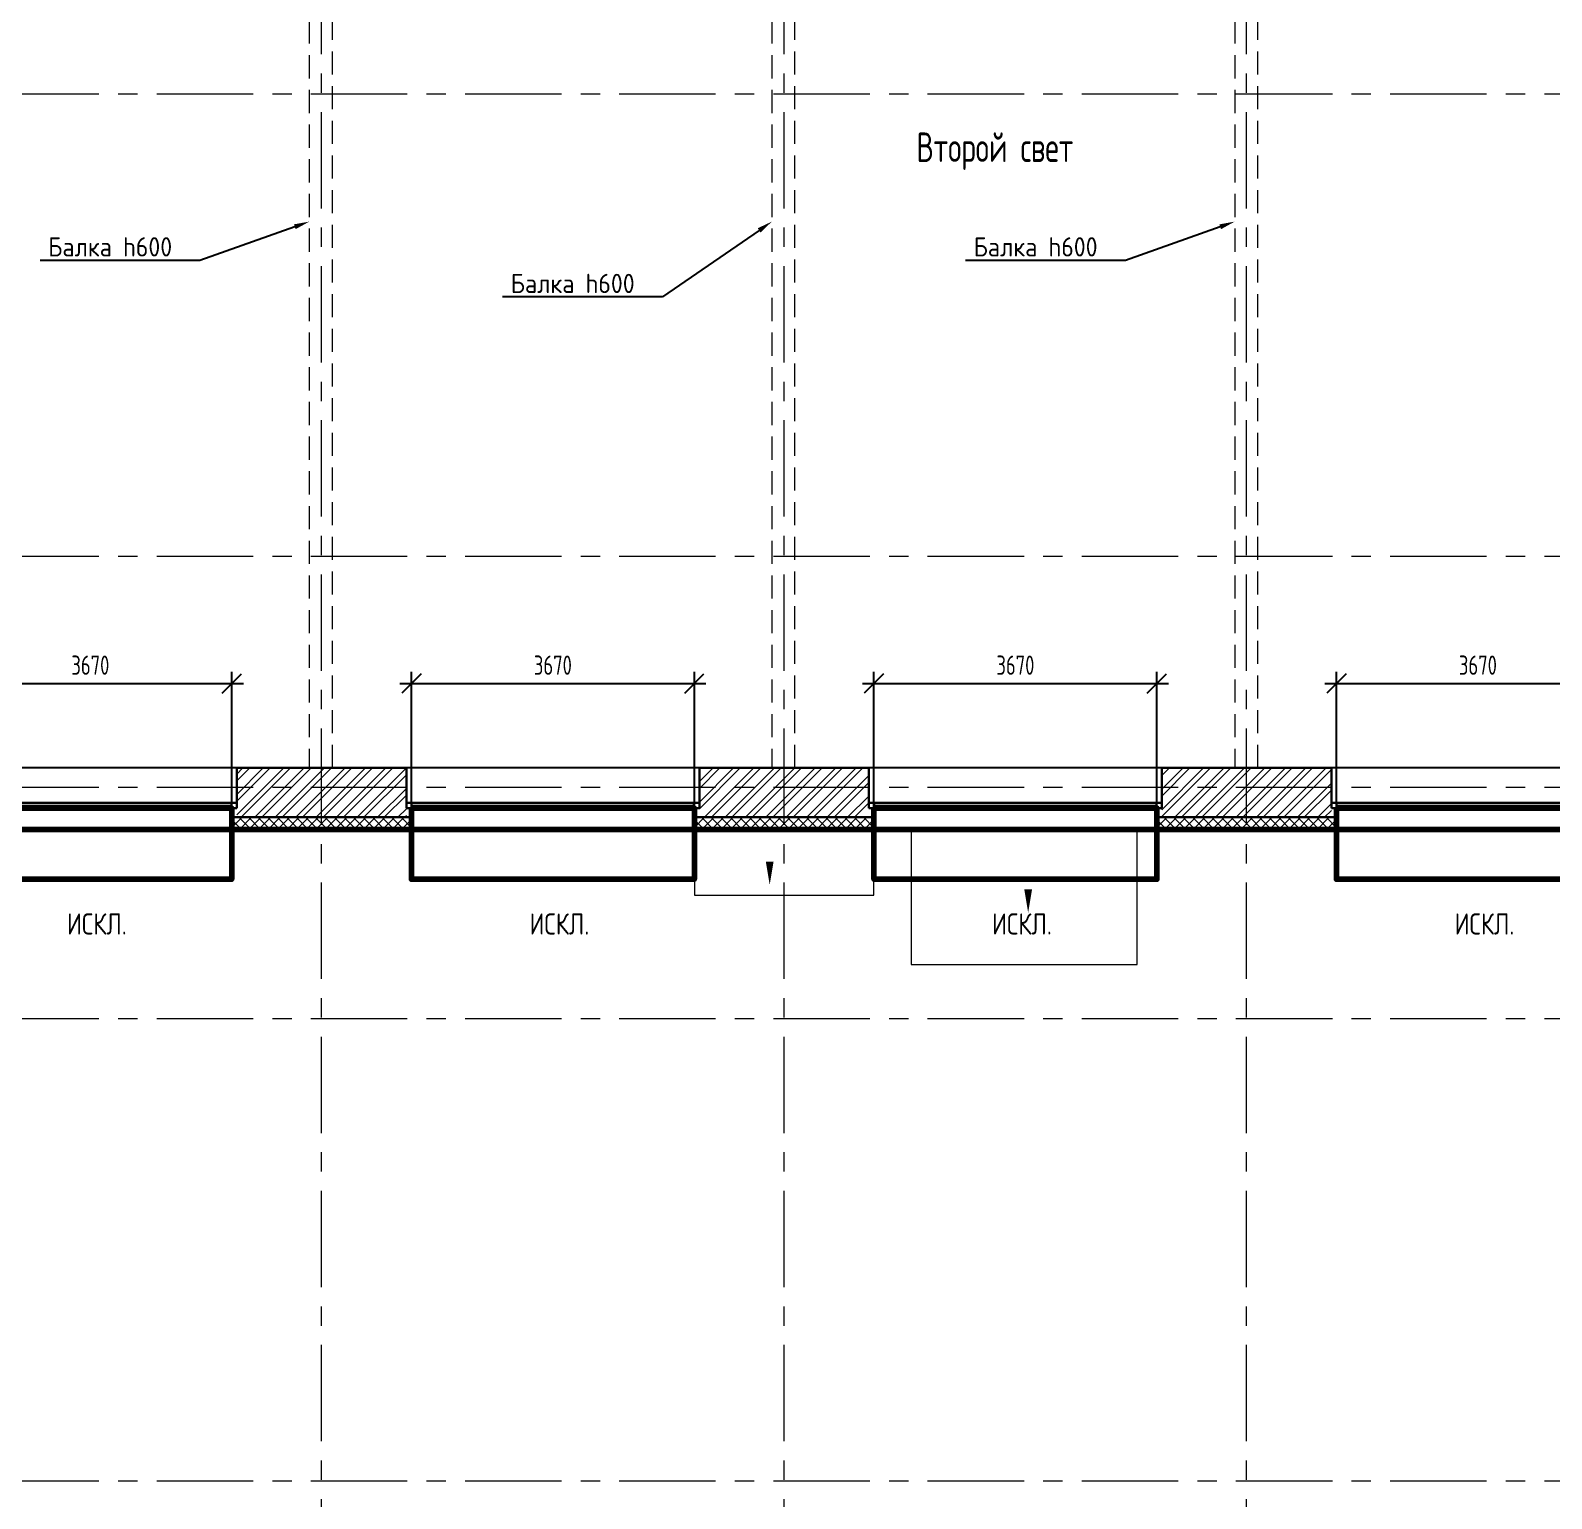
# Model space of a CAD drawing. Header units: millimetres. Extents: x -354900 to 8840672, y 0 to 292181.
# Drawn here: x -45068 to -25336, y 106369 to 125423 of the extents above; entities that cross this region are included whole.
import ezdxf
from ezdxf import colors
from ezdxf.entities.mleader import LeaderData, LeaderLine
from ezdxf.math import Vec2, Vec3

# ---------------------------------------------------------------- set-up
doc = ezdxf.new("R2010")
doc.units = ezdxf.units.MM
doc.header["$MEASUREMENT"] = 0
for name, pattern in [('ADSK_Скрыто', [6, 3, -3]), ('ADSK_Штрих_ш3 п1_5', [4.5, 3, -1.5]), ('CENTER', [2, 1.25, -0.25, 0.25, -0.25])]:
    doc.linetypes.add(name, pattern=pattern)
doc.layers.get('0').update_dxf_attribs({"color": 250, "lineweight": 9})
for name, color, linetype, lineweight in [('_Скрыто_', 7, 'ADSK_Скрыто', 9), ('АР_Навесной фасад', 5, 'Continuous', 5), ('АР_Окна', 4, 'Continuous', 0), ('АР_Оси', 193, 'Continuous', 9), ('АР_Оси размеры', 164, 'Continuous', 9), ('АР_Отметки', 250, 'Continuous', 15), ('АР_Размеры', 175, 'Continuous', 9), ('АР_Сущ Несущая стена', 202, 'Continuous', 30), ('АР_Утеплитель', 250, 'Continuous', 9), ('АР_Штриховка кирпич', 250, 'Continuous', 9), ('Маркировка ОКОН', 7, 'Continuous', 18)]:
    doc.layers.add(name, color=color, linetype=linetype, lineweight=lineweight)
doc.layers.add('АР_новое окно', color=160, linetype='Continuous')
doc.styles.add('ICOCPEUR', font='isocpeur.ttf')
doc.styles.add('ISOCPEUR', font='isocpeur.ttf', dxfattribs={"width": 0.7})
doc.styles.add('ISOCPEUR_2', font='isocpeur.ttf', dxfattribs={"width": 0.9, "height": 300})
doc.styles.add('PDF ISOCPEUR', font='isocpeur.ttf')
doc.styles.add('ГОСТ 2.304', font='isocpeur.ttf', dxfattribs={"width": 0.7})
doc.dimstyles.new('СПДС', dxfattribs={"dimscale": 100, "dimtxt": 2.5, "dimasz": 2.5, "dimexe": 1.5, "dimexo": 0, "dimgap": 1, "dimtad": 1, "dimdec": 0, "dimrnd": 1, "dimtxsty": 'ГОСТ 2.304', "dimblk": 'OBLIQUE', "dimcen": 2.5, "dimdle": 1.5, "dimadec": 0, "dimazin": 2, "dimtfac": 0.75, "dimtdec": 0, "dimtmove": 1, "dimatfit": 3, "dimfxl": 1, "dimtolj": 1, "dimarcsym": 1})
pattern_1 = [(45, (-1028675.4, 164426.86), (-132.58252, 132.58252), []), (45, (-1028587.02, 164426.86), (-132.58252, 132.58252), [])]

# ---------------------------------------------------------------- blocks, each defined once
blk = doc.blocks.new('*U78')
at = {"layer": 'АР_новое окно', "lineweight": 20}
for p, q in [((0, 3800), (-70, 3800)), ((0, 0), (-70, 0))]:
    blk.add_line(p, q, dxfattribs=at)
at = {"layer": 'АР_новое окно'}
for p, q in [((-70, 3800), (-70, 0)), ((-70, 0), (-70, 3800)), ((0, 3800), (0, 0)), ((0, 3730), (-70, 3730)), ((-35, 3730), (-35, 70)), ((0, 70), (-70, 70))]:
    blk.add_line(p, q, dxfattribs=at)
blk = doc.blocks.new('блок новое окно')
at = {"layer": 'АР_Навесной фасад', "ltscale": 100}
for points in [[(65, -640), (65, -800)], [(3735, -640), (3735, -800)]]:
    blk.add_lwpolyline(points, dxfattribs=at)
at = {"layer": 'АР_новое окно', "ltscale": 100}
for p, q in [((3800, 0), (0, 0)), ((3735, -521), (0, -521))]:
    blk.add_line(p, q, dxfattribs=at)
blk.add_lwpolyline([(65, -800), (3735, -800)], dxfattribs=at)
at = {"layer": 'АР_Сущ Несущая стена', "ltscale": 100}
for p, q in [((0, -521), (0, 0)), ((3800, -521), (3800, 0)), ((65, -521), (0, -521)), ((65, -521), (65, -640)), ((3800, -521), (3735, -521)), ((3735, -521), (3735, -640))]:
    blk.add_line(p, q, dxfattribs=at)
at = {"layer": 'АР_новое окно', "ltscale": 100, "xscale": -1, "rotation": 90}
blk.add_blockref('*U78', (3800, -521), dxfattribs=at)
blk = doc.blocks.new('_DotSmall')
at = {"color": 0, "linetype": 'ByBlock', "const_width": 0.5}
blk.add_lwpolyline([(-0.0625, 0, 1), (0.0625, 0, 1)], format="xyb", close=True, dxfattribs=at)
blk = doc.blocks.new('_Oblique')
at = {"color": 0, "linetype": 'ByBlock', "lineweight": -2}
blk.add_line((-0.5, -0.5), (0.5, 0.5), dxfattribs=at)
blk = doc.blocks.new('*D643')
at = {"layer": 'АР_Оси размеры', "color": 0, "lineweight": -2, "ltscale": 100, "transparency": 16777216}
for p, q in [((-46126, 114406), (-46126, 117098)), ((-42456, 114406), (-42456, 117098)), ((-46276, 116948), (-42306, 116948))]:
    blk.add_line(p, q, dxfattribs=at)
at = {"layer": 'АР_Оси размеры', "color": 0, "lineweight": -2, "ltscale": 100, "transparency": 16777216, "xscale": 250, "yscale": 250, "zscale": 250, "rotation": 180}
blk.add_blockref('_Oblique', (-46126, 116948), dxfattribs=at)
at = {"layer": 'АР_Оси размеры', "color": 0, "lineweight": -2, "ltscale": 100, "transparency": 16777216, "xscale": 250, "yscale": 250, "zscale": 250}
blk.add_blockref('_Oblique', (-42456, 116948), dxfattribs=at)
at = {"layer": 'АР_Оси размеры', "color": 0, "ltscale": 100, "transparency": 16777216, "insert": (-44291, 117185), "char_height": 250, "attachment_point": 5, "style": 'ГОСТ 2.304'}
blk.add_mtext('\\A1;3670', dxfattribs=at)
blk = doc.blocks.new('*D644')
at = {"layer": 'АР_Оси размеры', "color": 0, "lineweight": -2, "ltscale": 100, "transparency": 16777216}
for p, q in [((-40126, 114406), (-40126, 117098)), ((-36456, 114406), (-36456, 117098)), ((-40276, 116948), (-36306, 116948))]:
    blk.add_line(p, q, dxfattribs=at)
at = {"layer": 'АР_Оси размеры', "color": 0, "lineweight": -2, "ltscale": 100, "transparency": 16777216, "xscale": 250, "yscale": 250, "zscale": 250, "rotation": 180}
blk.add_blockref('_Oblique', (-40126, 116948), dxfattribs=at)
at = {"layer": 'АР_Оси размеры', "color": 0, "lineweight": -2, "ltscale": 100, "transparency": 16777216, "xscale": 250, "yscale": 250, "zscale": 250}
blk.add_blockref('_Oblique', (-36456, 116948), dxfattribs=at)
at = {"layer": 'АР_Оси размеры', "color": 0, "ltscale": 100, "transparency": 16777216, "insert": (-38291, 117185), "char_height": 250, "attachment_point": 5, "style": 'ГОСТ 2.304'}
blk.add_mtext('\\A1;3670', dxfattribs=at)
blk = doc.blocks.new('*D645')
at = {"layer": 'АР_Оси размеры', "color": 0, "lineweight": -2, "ltscale": 100, "transparency": 16777216}
for p, q in [((-34126, 114406), (-34126, 117098)), ((-30456, 114406), (-30456, 117098)), ((-34276, 116948), (-30306, 116948))]:
    blk.add_line(p, q, dxfattribs=at)
at = {"layer": 'АР_Оси размеры', "color": 0, "lineweight": -2, "ltscale": 100, "transparency": 16777216, "xscale": 250, "yscale": 250, "zscale": 250, "rotation": 180}
blk.add_blockref('_Oblique', (-34126, 116948), dxfattribs=at)
at = {"layer": 'АР_Оси размеры', "color": 0, "lineweight": -2, "ltscale": 100, "transparency": 16777216, "xscale": 250, "yscale": 250, "zscale": 250}
blk.add_blockref('_Oblique', (-30456, 116948), dxfattribs=at)
at = {"layer": 'АР_Оси размеры', "color": 0, "ltscale": 100, "transparency": 16777216, "insert": (-32291, 117185), "char_height": 250, "attachment_point": 5, "style": 'ГОСТ 2.304'}
blk.add_mtext('\\A1;3670', dxfattribs=at)
blk = doc.blocks.new('*D646')
at = {"layer": 'АР_Оси размеры', "color": 0, "lineweight": -2, "ltscale": 100, "transparency": 16777216}
for p, q in [((-28126, 114406), (-28126, 117098)), ((-24456, 114406), (-24456, 117098)), ((-28276, 116948), (-24306, 116948))]:
    blk.add_line(p, q, dxfattribs=at)
at = {"layer": 'АР_Оси размеры', "color": 0, "lineweight": -2, "ltscale": 100, "transparency": 16777216, "xscale": 250, "yscale": 250, "zscale": 250, "rotation": 180}
blk.add_blockref('_Oblique', (-28126, 116948), dxfattribs=at)
at = {"layer": 'АР_Оси размеры', "color": 0, "lineweight": -2, "ltscale": 100, "transparency": 16777216, "xscale": 250, "yscale": 250, "zscale": 250}
blk.add_blockref('_Oblique', (-24456, 116948), dxfattribs=at)
at = {"layer": 'АР_Оси размеры', "color": 0, "ltscale": 100, "transparency": 16777216, "insert": (-26291, 117185), "char_height": 250, "attachment_point": 5, "style": 'ГОСТ 2.304'}
blk.add_mtext('\\A1;3670', dxfattribs=at)

msp = doc.modelspace()

# ---------------------------------------------------------------- hatches: boundary and pattern name
at = {"layer": 'АР_Утеплитель', "ltscale": 100}
h = msp.add_hatch(dxfattribs=at)
h.set_pattern_fill('ANSI37', color=256, scale=700)
h.set_pattern_definition([(45, (-1018495.73, 163882.83), (-61.871843, 61.871843), []), (135, (-1018495.73, 163882.83), (-61.871843, -61.871843), [])])
h.paths.add_polyline_path([(-40125.8, 115210.7), (-42455.8, 115210.7), (-42455.8, 115060.7), (-40125.8, 115060.7)])
h = msp.add_hatch(dxfattribs=at)
h.set_pattern_fill('ANSI37', color=256, scale=700)
h.set_pattern_definition([(45, (-1012495.73, 163882.83), (-61.871843, 61.871843), []), (135, (-1012495.73, 163882.83), (-61.871843, -61.871843), [])])
h.paths.add_polyline_path([(-34125.8, 115210.7), (-36455.8, 115210.7), (-36455.8, 115060.7), (-34125.8, 115060.7)])
h = msp.add_hatch(dxfattribs=at)
h.set_pattern_fill('ANSI37', color=256, scale=700)
h.set_pattern_definition([(45, (-1006495.73, 163882.83), (-61.871843, 61.871843), []), (135, (-1006495.73, 163882.83), (-61.871843, -61.871843), [])])
h.paths.add_polyline_path([(-28125.8, 115210.7), (-30455.8, 115210.7), (-30455.8, 115060.7), (-28125.8, 115060.7)])
at = {"layer": 'АР_Штриховка кирпич', "ltscale": 100}
h = msp.add_hatch(dxfattribs=at)
h.set_pattern_fill('ANSI32', color=256, scale=500)
h.set_pattern_definition(pattern_1)
h.paths.add_polyline_path([(-40190.8, 115850.7), (-42390.8, 115850.7), (-42390.8, 115210.7), (-40190.8, 115210.7)])
h = msp.add_hatch(dxfattribs=at)
h.set_pattern_fill('ANSI32', color=256, scale=500)
h.set_pattern_definition(pattern_1)
h.paths.add_polyline_path([(-34190.8, 115850.7), (-36390.8, 115850.7), (-36390.8, 115210.7), (-34190.8, 115210.7)])
h = msp.add_hatch(dxfattribs=at)
h.set_pattern_fill('ANSI32', color=256, scale=500)
h.set_pattern_definition(pattern_1)
h.paths.add_polyline_path([(-28190.8, 115850.7), (-30390.8, 115850.7), (-30390.8, 115210.7), (-28190.8, 115210.7)])

# ---------------------------------------------------------------- linework, layer by layer
at = {"linetype": 'Continuous'}
for points in [[(-35478.6, 114963.1, 0, 0, 0), (-35478.6, 114334.1, 0, 100, 0), (-35478.6, 114634.1, 100, 100, 0)], [(-32125.5, 114604, 0, 0, 0), (-32125.5, 113975, 0, 100, 0), (-32125.5, 114275, 100, 100, 0)]]:
    msp.add_lwpolyline(points, format="xyseb", dxfattribs=at)
at = {"layer": '_Скрыто_', "color": 3, "linetype": 'ADSK_Штрих_ш3 п1_5', "lineweight": 13, "ltscale": 100}
for points in [[(-41450.8, 127350.7), (-41450.8, 115850.7), (-41150.8, 115850.7), (-41150.8, 127350.7)], [(-35450.8, 127350.7), (-35450.8, 115850.7), (-35150.8, 115850.7), (-35150.8, 127350.7)], [(-29445.8, 127350.7), (-29445.8, 115850.7), (-29145.8, 115850.7), (-29145.8, 127350.7)]]:
    msp.add_lwpolyline(points, close=True, dxfattribs=at)
at = {"layer": 'АР_Навесной фасад', "ltscale": 100}
for p, q in [((-42455.8, 115060.7), (-40125.8, 115060.7)), ((-42455.8, 115050.7), (-40125.8, 115050.7)), ((-36455.8, 115060.7), (-34125.8, 115060.7)), ((-36455.8, 115050.7), (-34125.8, 115050.7)), ((-30455.8, 115060.7), (-28125.8, 115060.7)), ((-30455.8, 115050.7), (-28125.8, 115050.7))]:
    msp.add_line(p, q, dxfattribs=at)
at = {"layer": 'АР_Оси', "linetype": 'CENTER', "ltscale": 1000}
for p, q in [((-41295.8, 134363.2), (-41295.8, 78630.8)), ((-35295.8, 134363.2), (-35295.8, 78630.8)), ((-29295.8, 134363.2), (-29295.8, 78630.8)), ((-89429.5, 124600.7), (-6251.1, 124600.7)), ((-89429.5, 124600.7), (-6251.1, 124600.7)), ((-89429.5, 118600.7), (-6251.1, 118600.7)), ((-89429.5, 115600.7), (-6251.1, 115600.7)), ((-89429.5, 112600.7), (-6251.1, 112600.7)), ((-89429.5, 106600.7), (-6251.1, 106600.7))]:
    msp.add_line(p, q, dxfattribs=at)
at = {"layer": 'АР_Размеры', "color": 3, "lineweight": 200, "ltscale": 100}
msp.add_lwpolyline([(-71715.8, 127510.9), (-71715.8, 131020.7), (-61875.8, 131020.7), (-61875.8, 128020.7), (-53715.8, 128020.7), (-53715.8, 131530.7), (-45375.8, 131530.7), (-45375.8, 128020.7), (-45018.4, 128020.7), (-19365.8, 128020.7), (-19365.8, 118180.7), (-22875.8, 118180.7), (-22875.8, 115050.7), (-52416.4, 115050.7)], dxfattribs=at)
at = {"layer": 'АР_Размеры', "color": 2, "lineweight": 200, "ltscale": 100}
for points in [[(-46125.8, 115329.6), (-42455.8, 115329.6), (-42455.8, 114406), (-46125.8, 114406)], [(-40125.8, 115329.6), (-36455.8, 115329.6), (-36455.8, 114406), (-40125.8, 114406)], [(-34125.8, 115329.6), (-30455.8, 115329.6), (-30455.8, 114406), (-34125.8, 114406)], [(-28125.8, 115329.6), (-24455.8, 115329.6), (-24455.8, 114406), (-28125.8, 114406)]]:
    msp.add_lwpolyline(points, close=True, dxfattribs=at)
at = {"layer": 'АР_Сущ Несущая стена', "ltscale": 100}
for p, q in [((-42390.8, 115850.7), (-40190.8, 115850.7)), ((-36390.8, 115850.7), (-34190.8, 115850.7)), ((-30390.8, 115850.7), (-28190.8, 115850.7)), ((-42455.8, 115210.7), (-40125.8, 115210.7)), ((-36455.8, 115210.7), (-34125.8, 115210.7)), ((-30455.8, 115210.7), (-28125.8, 115210.7))]:
    msp.add_line(p, q, dxfattribs=at)
at = {"layer": 'АР_Утеплитель', "ltscale": 0.25}
for points in [[(-36455.8, 115210.7), (-36455.8, 114202.3), (-34125.8, 114202.3), (-34125.8, 115210.7)], [(-33645, 115050.7), (-33645, 113300.7), (-30711.1, 113300.7), (-30711.1, 115050.7)]]:
    msp.add_lwpolyline(points, dxfattribs=at)

# ---------------------------------------------------------------- block references
for p in [(-46190.8, 115850.7), (-40190.8, 115850.7), (-34190.8, 115850.7), (-28190.8, 115850.7)]:
    msp.add_blockref('блок новое окно', p)

# ---------------------------------------------------------------- texts
at = {"layer": 'АР_Окна', "lineweight": 15, "ltscale": 100, "insert": (-32558, 124097.8), "char_height": 382.484, "width": 6446.94, "attachment_point": 2, "style": 'ICOCPEUR'}
msp.add_mtext('\\pt2700;{\\W0.7;Второй свет}', dxfattribs=at)
at = {"layer": 'Маркировка ОКОН', "color": 2, "lineweight": 0, "char_height": 275.423, "attachment_point": 9, "rotation": 359.99779, "style": 'PDF ISOCPEUR'}
for insert in [(-43818.2, 113688.5), (-37818.2, 113688.5), (-31818.2, 113688.5), (-25818.2, 113688.5)]:
    msp.add_mtext('{\\W0.8000;ИСКЛ.}', dxfattribs=dict(at, insert=insert))

# ---------------------------------------------------------------- dimensions: what is measured, and where the dimension line sits
at = {"layer": 'АР_Оси размеры', "color": 2, "ltscale": 100}
for base, p1, p2, picture, middle in [((-42455.8, 116947.5), (-46125.8, 114406), (-42455.8, 114406), '*D643', (-44290.8, 117184.9)), ((-36455.8, 116947.5), (-40125.8, 114406), (-36455.8, 114406), '*D644', (-38290.8, 117184.9)), ((-30455.8, 116947.5), (-34125.8, 114406), (-30455.8, 114406), '*D645', (-32290.8, 117184.9)), ((-24455.8, 116947.5), (-28125.8, 114406), (-24455.8, 114406), '*D646', (-26290.8, 117184.9))]:
    dim = msp.add_linear_dim(base=base, p1=p1, p2=p2, dimstyle='СПДС', dxfattribs=at)
    dim.commit()
    dim.dimension.update_dxf_attribs({"geometry": picture, "text_midpoint": middle})

# ---------------------------------------------------------------- leaders
at = {"layer": '_Скрыто_', "linetype": 'ByBlock', "lineweight": 13, "ltscale": 100}
ml = msp.add_multileader_mtext('Standard', dxfattribs=at)
ml.set_content('Балка h600', color=256, style='ISOCPEUR_2')
ml.set_leader_properties()
ml.build(insert=Vec2(0, 0))
ml.multileader.update_dxf_attribs({"text_left_attachment_type": 6, "text_right_attachment_type": 6, "dogleg_length": 374, "arrow_head_size": 200})
ctx = ml.context
ctx.base_point, ctx.char_height, ctx.arrow_head_size, ctx.landing_gap_size, ctx.plane_origin = Vec3(-44858, 122438.8), 250, 200, 20, Vec3(-51268.3, 117350.8)
ctx.left_attachment, ctx.right_attachment = 6, 6
notes = []
notes.append((ctx, [(0, (1, 1, 0), (-42869, 122438.8), (-1, 0), 374, [(0, [(-41450.8, 122941.4)], 0, [])])]))
ctx.mtext.insert, ctx.mtext.width, ctx.mtext.flow_direction = Vec3(-44838, 122738.8), 5515.858, 5
ml = msp.add_multileader_mtext('Standard', dxfattribs=at)
ml.set_content('Балка h600', color=256, style='ISOCPEUR_2')
ml.set_leader_properties()
ml.build(insert=Vec2(0, 0))
ml.multileader.update_dxf_attribs({"text_left_attachment_type": 6, "text_right_attachment_type": 6, "dogleg_length": 374, "arrow_head_size": 200})
ctx = ml.context
ctx.base_point, ctx.char_height, ctx.arrow_head_size, ctx.landing_gap_size, ctx.plane_origin = Vec3(-38858, 121963.9), 250, 200, 20, Vec3(-45268.3, 117350.8)
ctx.left_attachment, ctx.right_attachment = 6, 6
notes.append((ctx, [(0, (1, 1, 0), (-36869, 121963.9), (-1, 0), 374, [(0, [(-35450.8, 122941.4)], 0, [])])]))
ctx.mtext.insert, ctx.mtext.width, ctx.mtext.flow_direction = Vec3(-38838, 122263.9), 5515.858, 5
ml = msp.add_multileader_mtext('Standard', dxfattribs=at)
ml.set_content('Балка h600', color=256, style='ISOCPEUR_2')
ml.set_leader_properties()
ml.build(insert=Vec2(0, 0))
ml.multileader.update_dxf_attribs({"text_left_attachment_type": 6, "text_right_attachment_type": 6, "dogleg_length": 374, "arrow_head_size": 200})
ctx = ml.context
ctx.base_point, ctx.char_height, ctx.arrow_head_size, ctx.landing_gap_size, ctx.plane_origin = Vec3(-32853, 122438.8), 250, 200, 20, Vec3(-39263.3, 117350.8)
ctx.left_attachment, ctx.right_attachment = 6, 6
notes.append((ctx, [(0, (1, 1, 0), (-30864, 122438.8), (-1, 0), 374, [(0, [(-29445.8, 122941.4)], 0, [])])]))
ctx.mtext.insert, ctx.mtext.width, ctx.mtext.flow_direction = Vec3(-32833, 122738.8), 5515.858, 5
at = {"layer": 'АР_Отметки'}
ml = msp.add_multileader_mtext('Standard', dxfattribs=at)
ml.set_content('Л.4', color=256, style='ISOCPEUR')
ml.set_leader_properties(color=256, linetype='Continuous', lineweight=-1)
ml.set_arrow_properties(name='DOTSMALL')
ml.build(insert=Vec2(0, 0))
ml.multileader.update_dxf_attribs({"has_text_frame": 1, "text_left_attachment_type": 4, "text_right_attachment_type": 4, "dogleg_length": 100, "arrow_head_size": 180})
ctx = ml.context
ctx.base_point, ctx.char_height, ctx.arrow_head_size, ctx.landing_gap_size, ctx.plane_origin = Vec3(-52760.7, 130115.2), 250, 180, 50, Vec3(-24642.2, 117978.5)
ctx.left_attachment, ctx.right_attachment = 4, 4
notes.append((ctx, [(0, (0, 0, 0), (0, 0), (1, 0), 1, [])]))
ctx.mtext.insert, ctx.mtext.width, ctx.mtext.line_spacing_style, ctx.mtext.flow_direction = Vec3(-52710.7, 130448.6), 852.697, 2, 5
ml = msp.add_multileader_mtext('Standard', dxfattribs=at)
ml.set_content('+4,200', color=256, style='ISOCPEUR')
ml.set_leader_properties(color=256, linetype='Continuous', lineweight=-1)
ml.set_arrow_properties(name='DOTSMALL')
ml.build(insert=Vec2(0, 0))
ml.multileader.update_dxf_attribs({"has_text_frame": 1, "text_left_attachment_type": 4, "text_right_attachment_type": 4, "dogleg_length": 100, "arrow_head_size": 180})
ctx = ml.context
ctx.base_point, ctx.char_height, ctx.arrow_head_size, ctx.landing_gap_size, ctx.plane_origin = Vec3(-47106.7, 128735), 250, 180, 50, Vec3(-47188.1, 127467.4)
ctx.left_attachment, ctx.right_attachment = 4, 4
notes.append((ctx, [(0, (0, 0, 0), (0, 0), (1, 0), 1, [])]))
ctx.mtext.insert, ctx.mtext.width, ctx.mtext.line_spacing_style, ctx.mtext.flow_direction = Vec3(-47056.7, 129068.3), 852.697, 2, 5
ml = msp.add_multileader_mtext('Standard', dxfattribs=at)
ml.set_content('+2,850', color=256, style='ISOCPEUR')
ml.set_leader_properties(color=256, linetype='Continuous', lineweight=-1)
ml.set_arrow_properties(name='DOTSMALL')
ml.build(insert=Vec2(0, 0))
ml.multileader.update_dxf_attribs({"has_text_frame": 1, "text_left_attachment_type": 4, "text_right_attachment_type": 4, "dogleg_length": 100, "arrow_head_size": 180})
ctx = ml.context
ctx.base_point, ctx.char_height, ctx.arrow_head_size, ctx.landing_gap_size, ctx.plane_origin = Vec3(-52884.6, 128037.7), 250, 180, 50, Vec3(-52324.7, 128977)
ctx.left_attachment, ctx.right_attachment = 4, 4
notes.append((ctx, [(0, (0, 0, 0), (0, 0), (1, 0), 1, [])]))
ctx.mtext.insert, ctx.mtext.width, ctx.mtext.line_spacing_style, ctx.mtext.flow_direction = Vec3(-52834.6, 128371), 852.697, 2, 5
ml = msp.add_multileader_mtext('Standard', dxfattribs=at)
ml.set_content('+4,200', color=256, style='ISOCPEUR')
ml.set_leader_properties(color=256, linetype='Continuous', lineweight=-1)
ml.set_arrow_properties(name='DOTSMALL')
ml.build(insert=Vec2(0, 0))
ml.multileader.update_dxf_attribs({"has_text_frame": 1, "text_left_attachment_type": 4, "text_right_attachment_type": 4, "dogleg_length": 100, "arrow_head_size": 180})
ctx = ml.context
ctx.base_point, ctx.char_height, ctx.arrow_head_size, ctx.landing_gap_size, ctx.plane_origin = Vec3(-49268, 124894.3), 250, 180, 50, Vec3(-51033.3, 121415.2)
ctx.left_attachment, ctx.right_attachment = 4, 4
notes.append((ctx, [(0, (0, 0, 0), (0, 0), (1, 0), 1, [])]))
ctx.mtext.insert, ctx.mtext.width, ctx.mtext.line_spacing_style, ctx.mtext.flow_direction = Vec3(-49218, 125227.7), 852.697, 2, 5
ml = msp.add_multileader_mtext('Standard', dxfattribs=at)
ml.set_content('+4,200', color=256, style='ISOCPEUR')
ml.set_leader_properties(color=256, linetype='Continuous', lineweight=-1)
ml.set_arrow_properties(name='DOTSMALL')
ml.build(insert=Vec2(0, 0))
ml.multileader.update_dxf_attribs({"has_text_frame": 1, "text_left_attachment_type": 4, "text_right_attachment_type": 4, "dogleg_length": 100, "arrow_head_size": 180})
ctx = ml.context
ctx.base_point, ctx.char_height, ctx.arrow_head_size, ctx.landing_gap_size, ctx.plane_origin = Vec3(-63316, 113979.6), 250, 180, 50, Vec3(-63397.4, 112712.1)
ctx.left_attachment, ctx.right_attachment = 4, 4
notes.append((ctx, [(0, (0, 0, 0), (0, 0), (1, 0), 1, [])]))
ctx.mtext.insert, ctx.mtext.width, ctx.mtext.line_spacing_style, ctx.mtext.flow_direction = Vec3(-63266, 114313), 852.697, 2, 5
for ctx, leaders in notes:
    for number, flags, end, landing, length, lines in leaders:
        leader = LeaderData()
        leader.index, (leader.has_last_leader_line, leader.has_dogleg_vector, leader.attachment_direction) = number, flags
        leader.last_leader_point, leader.dogleg_vector, leader.dogleg_length = Vec3(end), Vec3(landing), length
        for number, points, colour, breaks in lines:
            line = LeaderLine()
            line.index, line.vertices, line.color, line.breaks = number, Vec3.list(points), colors.encode_raw_color(colour), breaks
            leader.lines.append(line)
        ctx.leaders.append(leader)

doc.saveas('drawing.dxf')
